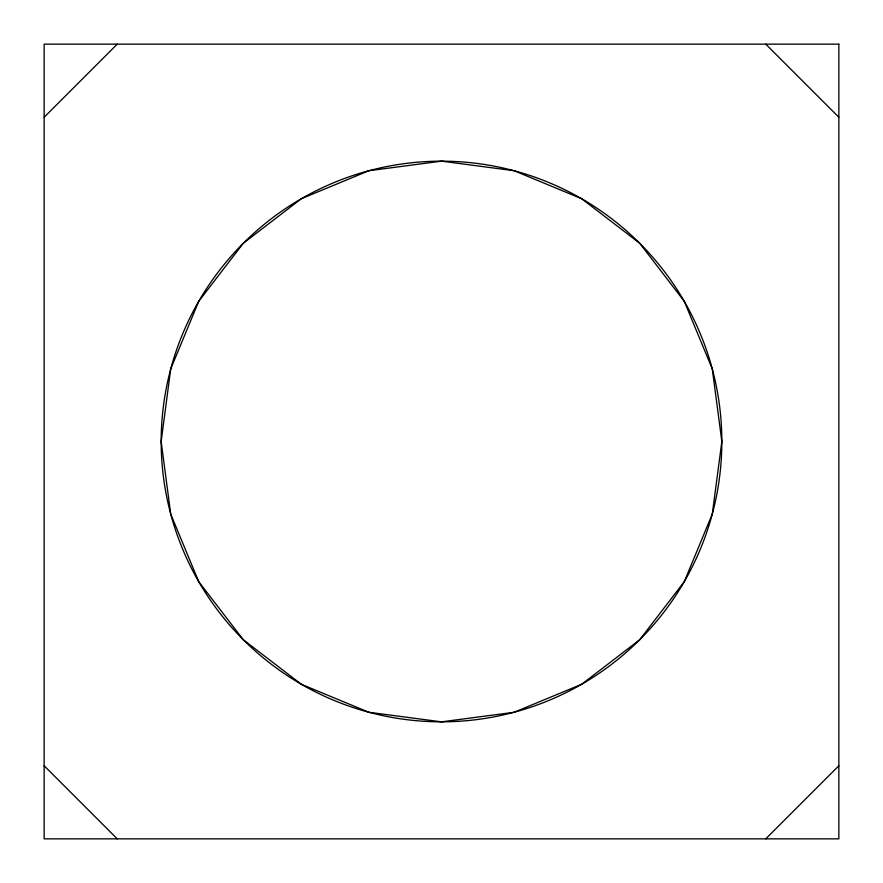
<?xml version="1.0" encoding="UTF-8"?>
<svg xmlns="http://www.w3.org/2000/svg" width="883" height="883" viewBox="0 0 883 883"><rect width="100%" height="100%" fill="white"/><g stroke="black" fill="none" stroke-linecap="round" stroke-linejoin="round"><path stroke-width="1.32" d="M44.15 117.24L117.24 44.15M765.76 838.85L838.85 765.76M765.76 44.15L838.85 117.24M44.15 765.76L117.24 838.85M170.717 368.939L161.159 441.5L170.717 514.061L198.719 581.665L243.278 639.722L301.335 684.281L368.939 712.283L441.5 721.841L514.061 712.283L581.665 684.281L639.722 639.722L684.281 581.665L712.283 514.061L721.841 441.5L712.283 368.939L684.281 301.335L639.722 243.278L581.665 198.719L514.061 170.717L441.5 161.159L368.939 170.717L301.335 198.719L243.278 243.278L198.719 301.335L170.717 368.939M838.85 44.15L44.15 44.15L44.15 838.85L838.85 838.85L838.85 44.15M243.278 639.722A280.341 280.341 0 0 0 712.283 514.061A280.341 280.341 0 0 0 368.939 170.717A280.341 280.341 0 0 0 243.278 639.722"/></g></svg>
